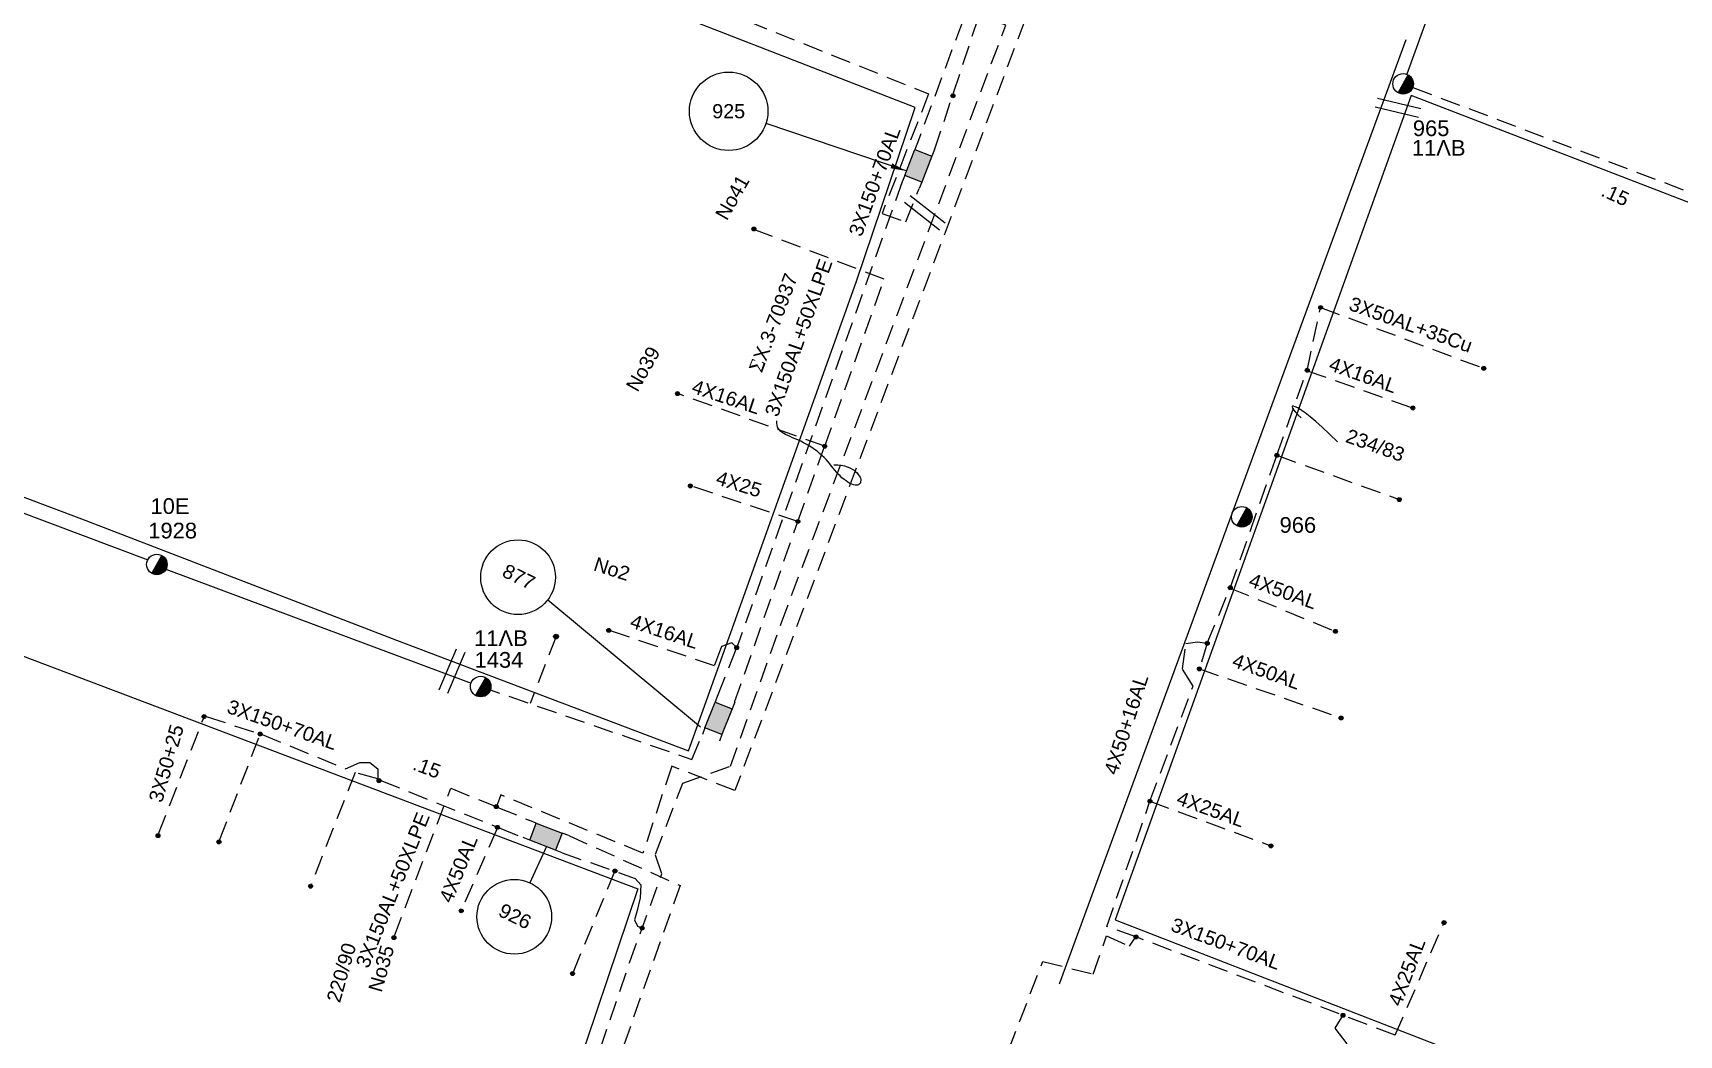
# Model space of a CAD drawing. Header units: millimetres. Extents: x 751 to 1825, y 358 to 872.
# Drawn here: x 1486.5 to 1591.4, y 634.6 to 698.5 of the extents above; entities that cross this region are included whole.
import ezdxf

# ---------------------------------------------------------------- set-up
doc = ezdxf.new("R2010")
doc.units = ezdxf.units.MM
doc.linetypes.add('DASHED', pattern=[19.05, 12.7, -6.35])
for name, color, linetype in [('Link Box 4 Διευθύνσεων', 7, 'Continuous'), ('Άγνωστα', 7, 'Continuous'), ('Γυμνά εναέρια ΧΤ (3Φ)   3x50+35CU', 7, 'Continuous'), ('Γυμνά εναέρια ΧΤ και ΦΟΠ (3Φ)   4x50+16AL', 7, 'Continuous'), ('Επιγραφές - Σχήματα', 7, 'Continuous'), ('Καλώδια ΧΤ   3x150+50AL', 7, 'DASHED'), ('Καλώδια ΧΤ   3x150AL+50XLPE', 7, 'DASHED'), ('Στύλος ΦΜ', 7, 'Continuous'), ('Στύλος ΦΜ @ 1', 7, 'Continuous'), ('Συνδέσεις', 7, 'Continuous'), ('Τομή', 7, 'Continuous'), ('Υπόβαθρο ΔΕΗ', 7, 'Continuous'), ('Υπόγεια Καλώδια Δικτύου ΧΤ   .075', 7, 'DASHED'), ('Υπόγεια Καλώδια Δικτύου ΧΤ   .15', 7, 'DASHED'), ('Υπόγεια καλώδια Δικτύου ΧΤ και Παρ. ΧΤ - 3X150+70 AL', 7, 'DASHED'), ('Υπόγεια καλώδια Παροχών ΧΤ   4x16AL', 7, 'DASHED'), ('Υπόγεια καλώδια Παροχών ΧΤ   4x25', 7, 'DASHED'), ('Υπόγεια καλώδια Παροχών ΧΤ   4x50AL', 7, 'DASHED')]:
    doc.layers.add(name, color=color, linetype=linetype)
doc.styles.get("Standard").update_dxf_attribs({"font": 'arial.ttf'})
doc.linetypes.add('SYN_LINE', pattern='A,0.5,-0.0001,["/\\/\\/\\/",Standard,S=0.1,R=0,X=0,Y=-0.05],-0.25', length=0.7501)
doc.dimstyles.new('ISO-25', dxfattribs={"dimtxt": 2.5, "dimasz": 2.5, "dimexe": 1.25, "dimexo": 0.625, "dimtad": 1, "dimtxsty": 'Standard', "dimcen": 2.5, "dimadec": 0, "dimazin": 0, "dimtfac": 1, "dimtmove": 0, "dimatfit": 3, "dimfxl": 1, "dimarcsym": 0})

# ---------------------------------------------------------------- blocks, each defined once
blk = doc.blocks.new('ΥΠΑΡΧΩΝ ΤΣΙΜΕΝΤΕΝΙΟΣ ΣΤΥΛΟΣ')
at = {"layer": 'Στύλος ΦΜ'}
blk.add_hatch(color=256, dxfattribs=at).paths.add_polyline_path([(-1.29, -2.28, 0.574793), (2.62, 0, 0.268822), (1.3, 2.27)])
blk.add_line((-1.29, -2.28), (1.3, 2.27), dxfattribs=at)
blk.add_circle((0, 0), 2.62, dxfattribs=at)
at = {"layer": 'Στύλος ΦΜ', "flags": 4}
for tag, p in [('ΑΡΙΘΜΟΣ', (-4.68, 8.05)), ('ΤΥΠΟΣ', (-4.91, 3.03))]:
    blk.add_attdef(tag, p, '', height=4, dxfattribs=at)
blk = doc.blocks.new('LINK BOX 4 ΑΝΑΧΩΡΗΣΕΩΝ')
at = {"layer": 'Link Box 4 Διευθύνσεων', "ltscale": 40}
blk.add_hatch(color=256, dxfattribs=at).paths.add_polyline_path([(-3.54, 0), (-3.54, -4.67), (3.54, -4.67), (3.54, 0)])
for p, q in [((-3.54, 0), (-5.33, 0)), ((5.33, 0), (3.54, 0)), ((-3.54, -4.67), (-5.33, -4.67)), ((5.33, -4.67), (3.54, -4.67))]:
    blk.add_line(p, q, dxfattribs=at)
blk.add_lwpolyline([(-3.54, -4.67), (-3.54, 0), (3.54, 0), (3.54, -4.67)], close=True, dxfattribs=at)
blk = doc.blocks.new('ΤΟΜΗ')
at = {"layer": 'Τομή', "ltscale": 40}
for p, q in [((-5.68, 0), (5.68, 0)), ((5.68, -2.33), (-5.68, -2.33))]:
    blk.add_line(p, q, dxfattribs=at)
blk = doc.blocks.new('_ΣΥΝΔΕΣΗ')
at = {"layer": 'Συνδέσεις', "linetype": 'SYN_LINE', "ltscale": 40}
blk.add_hatch(color=256, dxfattribs=at).paths.add_polyline_path([(0.5, -0.01, 1), (-0.5, -0.01, 1)])
at = {"layer": 'Συνδέσεις'}
blk.add_circle((0, -0.01), 0.5, dxfattribs=at)

msp = doc.modelspace()

# ---------------------------------------------------------------- linework, layer by layer
at = {"layer": 'Άγνωστα', "color": 87, "linetype": 'DASHED', "ltscale": 0.1}
msp.add_line((1519.84, 660.03), (1518.19, 655.75), dxfattribs=at)
at = {"layer": 'Άγνωστα', "color": 85, "linetype": 'DASHED', "ltscale": 0.1}
msp.add_lwpolyline([(1543.96, 691.05), (1547.25, 700.96), (1548.05, 701.31), (1549.3, 705.12)], dxfattribs=at)
at = {"layer": 'Άγνωστα', "color": 87, "linetype": 'DASHED', "ltscale": 0.1}
for points in [[(1541.9, 689), (1531.35, 659.32)], [(1531.22, 655.84), (1535.25, 667.36), (1536.96, 672.16), (1540.75, 682.8), (1532.45, 685.97)], [(1515.04, 656.84), (1528.49, 652.2), (1529.17, 653.79)]]:
    msp.add_lwpolyline(points, dxfattribs=at)
at = {"layer": 'Άγνωστα', "color": 6, "linetype": 'DASHED', "ltscale": 0.1}
for points in [[(1561.33, 659.6), (1562.79, 663.12), (1565.77, 671.58), (1567.69, 676.97), (1568.55, 681)], [(1565.77, 671.58), (1573.57, 668.76)]]:
    msp.add_lwpolyline(points, dxfattribs=at)
at = {"layer": 'Άγνωστα', "color": 1, "linetype": 'DASHED', "lineweight": -2, "ltscale": 0.1}
for points in [[(1494.52, 647.46), (1497.38, 654.81)], [(1498.41, 647.05), (1500.99, 653.82)], [(1508.48, 650.95), (1507.04, 651.36), (1504.24, 644.23)]]:
    msp.add_lwpolyline(points, dxfattribs=at)
at = {"layer": 'Άγνωστα', "color": 1, "linetype": 'DASHED', "ltscale": 0.1}
for points in [[(1520.23, 646.25), (1524.89, 644.61), (1525.24, 644.21), (1525.2, 643.38), (1525.01, 642.57), (1524.83, 641.98), (1525.03, 641.56), (1525.33, 641.45)], [(1523.59, 645.09), (1520.89, 638.55)]]:
    msp.add_lwpolyline(points, dxfattribs=at)
at = {"layer": 'Γυμνά εναέρια ΧΤ (3Φ)   3x50+35CU', "color": 6, "linetype": 'DASHED', "ltscale": 0.1}
msp.add_lwpolyline([(1568.55, 681), (1578.95, 677.12)], dxfattribs=at)
at = {"layer": 'Γυμνά εναέρια ΧΤ και ΦΟΠ (3Φ)   4x50+16AL', "color": 30, "ltscale": 0.1}
msp.add_lwpolyline([(1582.79, 720.03), (1574.04, 695.86)], dxfattribs=at)
at = {"layer": 'Γυμνά εναέρια ΧΤ και ΦΟΠ (3Φ)   4x50+16AL', "color": 5, "ltscale": 0.1}
msp.add_lwpolyline([(1551.91, 637.89), (1574.01, 698.07)], dxfattribs=at)
at = {"layer": 'Γυμνά εναέρια ΧΤ και ΦΟΠ (3Φ)   4x50+16AL', "color": 27, "lineweight": -2, "ltscale": 0.1}
for points in [[(1474.68, 672.12), (1493.83, 664.92)], [(1494.99, 664.32), (1514.43, 657.06)]]:
    msp.add_lwpolyline(points, dxfattribs=at)
at = {"layer": 'Επιγραφές - Σχήματα', "ltscale": 0.1}
msp.add_lwpolyline([(1537.53, 670.96), (1537.79, 670.96), (1538.01, 670.94), (1538.22, 670.9), (1538.4, 670.85), (1538.56, 670.78), (1538.71, 670.7), (1538.83, 670.62), (1538.94, 670.53), (1539.03, 670.45), (1539.1, 670.36), (1539.16, 670.27), (1539.21, 670.19), (1539.24, 670.11), (1539.26, 670.04), (1539.26, 669.96), (1539.25, 669.9), (1539.24, 669.83), (1539.21, 669.78), (1539.16, 669.73), (1539.11, 669.7), (1539.05, 669.68), (1538.97, 669.67), (1538.89, 669.67), (1538.79, 669.69), (1538.68, 669.73), (1538.57, 669.79), (1538.44, 669.86), (1538.32, 669.94), (1538.19, 670.04), (1538.06, 670.14), (1537.94, 670.26), (1537.82, 670.38), (1537.71, 670.5), (1537.6, 670.63), (1537.49, 670.76), (1537.39, 670.89), (1537.28, 671.03), (1537.17, 671.17), (1537.05, 671.3), (1536.92, 671.44), (1536.78, 671.57), (1536.63, 671.7), (1536.47, 671.83), (1536.31, 671.95), (1536.14, 672.07), (1535.96, 672.18), (1535.78, 672.29), (1535.61, 672.38), (1535.43, 672.47), (1535.25, 672.56), (1535.08, 672.63), (1534.91, 672.7), (1534.76, 672.77), (1534.61, 672.84), (1534.47, 672.9), (1534.35, 672.97), (1534.24, 673.04), (1534.15, 673.11), (1534.07, 673.19), (1534.01, 673.27), (1533.96, 673.38), (1533.93, 673.49), (1533.91, 673.62), (1533.91, 673.78)], dxfattribs=at)
at = {"layer": 'Επιγραφές - Σχήματα', "lineweight": -2, "ltscale": 0.1}
for points in [[(1519.31, 662.36), (1529.05, 654.28)], [(1519.23, 646.64), (1518.15, 644.3)]]:
    msp.add_lwpolyline(points, dxfattribs=at)
at = {"layer": 'Επιγραφές - Σχήματα', "ltscale": 0.1}
for centre, radius in [((1530.84, 693.5), 2.5), ((1517.42, 663.81), 2.38), ((1517.18, 642.17), 2.38)]:
    msp.add_circle(centre, radius, dxfattribs=at)
at = {"layer": 'Καλώδια ΧΤ   3x150+50AL', "color": 6, "linetype": 'DASHED', "ltscale": 0.1}
msp.add_lwpolyline([(1569.98, 635.89), (1569.46, 635.08), (1570.36, 633.89), (1571.08, 633.3), (1614.58, 616.08), (1616.15, 619.91), (1623.72, 617.3), (1623.01, 615.49), (1621.32, 611.14), (1641.45, 603.46), (1643.96, 609.69)], dxfattribs=at)
at = {"layer": 'Καλώδια ΧΤ   3x150AL+50XLPE', "color": 30, "linetype": 'DASHED', "lineweight": -2, "ltscale": 0.1}
msp.add_lwpolyline([(1498.24, 711.42), (1498.67, 712.14), (1521.47, 703.5), (1543.58, 694.61), (1540.61, 686.99), (1542.12, 686.45), (1542.98, 688.57)], dxfattribs=at)
at = {"layer": 'Καλώδια ΧΤ   3x150AL+50XLPE', "color": 173, "linetype": 'DASHED', "ltscale": 0.1}
msp.add_lwpolyline([(1530.59, 711.52), (1529.06, 707.18), (1549.71, 699.28), (1531.24, 650.21), (1527.21, 651.77), (1525.38, 646.22), (1516.33, 649.93), (1516.33, 649.93), (1516.33, 649.93), (1516.08, 649.3)], dxfattribs=at)
at = {"layer": 'Καλώδια ΧΤ   3x150AL+50XLPE', "color": 85, "linetype": 'DASHED', "ltscale": 0.1}
msp.add_lwpolyline([(1528.85, 712.14), (1526.75, 706.44), (1545.73, 699.2), (1542.87, 691.48)], dxfattribs=at)
at = {"layer": 'Καλώδια ΧΤ   3x150AL+50XLPE', "color": 173, "linetype": 'DASHED', "lineweight": -2, "ltscale": 0.1}
for points in [[(1509.55, 640.96), (1513.14, 650.37), (1515.91, 649.23)], [(1516.14, 649.14), (1518.17, 648.31)]]:
    msp.add_lwpolyline(points, dxfattribs=at)
at = {"layer": 'Καλώδια ΧΤ   3x150AL+50XLPE', "color": 27, "linetype": 'DASHED', "lineweight": -2, "ltscale": 0.1}
msp.add_lwpolyline([(1520.65, 647.34), (1527.75, 644.16), (1522.15, 628.32), (1518.16, 615.68), (1510.42, 593), (1526.32, 587), (1538.99, 581.98), (1543.52, 580.24), (1542.63, 577.5)], dxfattribs=at)
at = {"layer": 'Υπόβαθρο ΔΕΗ', "lineweight": -2, "ltscale": 0.1}
for points in [[(1453.06, 727.67), (1437.28, 687.28), (1459.46, 678.87), (1489.61, 667.52), (1509.68, 659.8), (1528.29, 652.74), (1538.97, 682.62), (1542.72, 693.75), (1506.19, 707.96), (1479.49, 717.45), (1459.78, 725.21), (1453.06, 727.67)], [(1433.55, 622.79), (1439.73, 640.33), (1427.01, 660.09), (1433.71, 678.27), (1478.48, 661.59), (1525.05, 643.96), (1508.16, 593.84), (1434.02, 622.27), (1433.61, 622.45), (1433.57, 622.6), (1433.55, 622.79)]]:
    msp.add_lwpolyline(points, dxfattribs=at)
at = {"layer": 'Υπόβαθρο ΔΕΗ', "ltscale": 0.1}
msp.add_lwpolyline([(1614.52, 619.04), (1634.21, 671.42), (1574.32, 694.5), (1555.46, 641.98), (1614.52, 619.04)], dxfattribs=at)
msp.add_open_spline([(1569.64, 672.43), (1566.74, 675.31), (1566.1, 675.02), (1567.32, 673.97)], degree=3, dxfattribs=at)
at = {"layer": 'Υπόγεια Καλώδια Δικτύου ΧΤ   .075', "color": 1, "linetype": 'DASHED', "ltscale": 0.1}
msp.add_lwpolyline([(1512.25, 601.37), (1512.11, 602.11), (1516.85, 615.87), (1522.06, 631.99), (1524.54, 639.3), (1526.59, 644.9), (1526.17, 646.15), (1527.91, 650.68), (1530.95, 651.76), (1534.18, 660.85), (1548.5, 698.98), (1528.21, 706.9), (1530.01, 711.73)], dxfattribs=at)
at = {"layer": 'Υπόγεια Καλώδια Δικτύου ΧΤ   .15', "color": 30, "linetype": 'DASHED', "ltscale": 0.1}
msp.add_lwpolyline([(1574.43, 695.02), (1604.79, 683.53)], dxfattribs=at)
at = {"layer": 'Υπόγεια Καλώδια Δικτύου ΧΤ   .15', "color": 1, "linetype": 'DASHED', "lineweight": -2, "ltscale": 0.1}
for points in [[(1508.68, 650.85), (1516, 647.92)], [(1516.22, 647.83), (1517.74, 647.22)]]:
    msp.add_lwpolyline(points, dxfattribs=at)
at = {"layer": 'Υπόγεια καλώδια Δικτύου ΧΤ και Παρ. ΧΤ - 3X150+70 AL', "color": 6, "linetype": 'DASHED', "ltscale": 0.1}
for points in [[(1573.31, 634.63), (1556.79, 640.89), (1554.94, 641.55), (1557.68, 649.54), (1560.43, 656.87), (1559.75, 657.97), (1559.97, 659.59), (1560.72, 659.7), (1561.33, 659.6)], [(1547.99, 631.93), (1550.86, 639.32), (1554.06, 638.52), (1554.92, 640.95), (1556.37, 640.3), (1556.79, 640.89)]]:
    msp.add_lwpolyline(points, dxfattribs=at)
at = {"layer": 'Υπόγεια καλώδια Δικτύου ΧΤ και Παρ. ΧΤ - 3X150+70 AL', "color": 1, "linetype": 'DASHED', "lineweight": -2, "ltscale": 0.1}
for points in [[(1497.55, 654.93), (1500.87, 653.86)], [(1501.11, 653.78), (1506.43, 651.6), (1507.35, 652.01), (1507.98, 652.01), (1508.48, 651.59), (1508.48, 651.24), (1508.48, 650.95)]]:
    msp.add_lwpolyline(points, dxfattribs=at)
at = {"layer": 'Υπόγεια καλώδια Παροχών ΧΤ   4x16AL', "color": 6, "linetype": 'DASHED', "ltscale": 0.1}
msp.add_lwpolyline([(1567.69, 676.97), (1574.43, 674.6)], dxfattribs=at)
at = {"layer": 'Υπόγεια καλώδια Παροχών ΧΤ   4x16AL', "color": 85, "linetype": 'DASHED', "ltscale": 0.1}
msp.add_lwpolyline([(1536.96, 672.16), (1527.58, 675.51)], dxfattribs=at)
at = {"layer": 'Υπόγεια καλώδια Παροχών ΧΤ   4x16AL', "color": 87, "linetype": 'DASHED', "ltscale": 0.1}
msp.add_lwpolyline([(1530.14, 656.27), (1531.35, 659.32), (1531.04, 659.62), (1530.39, 659.39), (1529.93, 658.16), (1523.2, 660.42)], dxfattribs=at)
at = {"layer": 'Υπόγεια καλώδια Παροχών ΧΤ   4x25', "color": 85, "linetype": 'DASHED', "ltscale": 0.1}
msp.add_lwpolyline([(1535.25, 667.36), (1528.4, 669.63)], dxfattribs=at)
at = {"layer": 'Υπόγεια καλώδια Παροχών ΧΤ   4x25', "color": 6, "linetype": 'DASHED', "ltscale": 0.1}
for points in [[(1557.68, 649.54), (1565.39, 646.69)], [(1573.31, 634.63), (1576.42, 641.8)]]:
    msp.add_lwpolyline(points, dxfattribs=at)
at = {"layer": 'Υπόγεια καλώδια Παροχών ΧΤ   4x50AL', "color": 6, "linetype": 'DASHED', "ltscale": 0.1}
for points in [[(1562.79, 663.12), (1569.5, 660.36)], [(1561.33, 659.6), (1560.83, 657.97), (1569.86, 654.84)]]:
    msp.add_lwpolyline(points, dxfattribs=at)
at = {"layer": 'Υπόγεια καλώδια Παροχών ΧΤ   4x50AL', "color": 1, "linetype": 'DASHED', "lineweight": -2, "ltscale": 0.1}
msp.add_lwpolyline([(1516.06, 647.75), (1513.8, 642.55)], dxfattribs=at)

# ---------------------------------------------------------------- block references
at = {"layer": 'Link Box 4 Διευθύνσεων', "ltscale": 0.1}
for p, xscale, yscale, zscale, rotation in [((1542.38, 690.24), 0.2499999999998828, 0.2499999999998828, 0.2499999999998828, 68.60580254677534), ((1529.65, 655.03), 0.2499999999998828, 0.2499999999998828, 0.2499999999998828, 68.60580254677534), ((1519.41, 647.82), 0.2499999999998895, 0.2499999999998895, 0.2499999999998895, 338.8018678791198)]:
    msp.add_blockref('LINK BOX 4 ΑΝΑΧΩΡΗΣΕΩΝ', p, dxfattribs=dict(at, xscale=xscale, yscale=yscale, zscale=zscale, rotation=rotation))
at = {"layer": 'Άγνωστα', "ltscale": 0.1, "xscale": 0.25, "yscale": 0.25, "zscale": 0.25}
for p in [(1497.42, 654.93), (1494.48, 647.34)]:
    msp.add_blockref('_ΣΥΝΔΕΣΗ', p, dxfattribs=at)
at = {"layer": 'Καλώδια ΧΤ   3x150AL+50XLPE', "linetype": 'DASHED', "ltscale": 0.1, "xscale": 0.25, "yscale": 0.25, "zscale": 0.25}
msp.add_blockref('_ΣΥΝΔΕΣΗ', (1509.51, 640.84), dxfattribs=at)
at = {"layer": 'Στύλος ΦΜ @ 1', "ltscale": 0.1}
ref = msp.add_blockref('ΥΠΑΡΧΩΝ ΤΣΙΜΕΝΤΕΝΙΟΣ ΣΤΥΛΟΣ', (1573.81, 695.25), dxfattribs=dict(at, xscale=0.25, yscale=0.25, zscale=0.25))
ref.add_attrib('ΤΥΠΟΣ', '11ΛB', (1574.37, 690.67), dxfattribs={"layer": 'Στύλος ΦΜ', "height": 1, "flags": 4})
ref.add_attrib('ΑΡΙΘΜΟΣ', '965', (1574.43, 691.92), dxfattribs={"layer": 'Στύλος ΦΜ', "height": 1, "flags": 4})
ref = msp.add_blockref('ΥΠΑΡΧΩΝ ΤΣΙΜΕΝΤΕΝΙΟΣ ΣΤΥΛΟΣ', (1494.41, 664.62), dxfattribs=dict(at, xscale=0.25, yscale=0.25, zscale=0.25))
ref.add_attrib('ΤΥΠΟΣ', '10E', (1494, 667.84), dxfattribs={"layer": 'Στύλος ΦΜ', "height": 1, "flags": 4})
ref.add_attrib('ΑΡΙΘΜΟΣ', '1928', (1493.86, 666.28), dxfattribs={"layer": 'Στύλος ΦΜ', "height": 1, "flags": 4})
ref = msp.add_blockref('ΥΠΑΡΧΩΝ ΤΣΙΜΕΝΤΕΝΙΟΣ ΣΤΥΛΟΣ', (1563.53, 667.66), dxfattribs=dict(at, xscale=0.25, yscale=0.25, zscale=0.25))
ref.add_attrib('ΑΡΙΘΜΟΣ', '966', (1565.94, 666.64), dxfattribs={"layer": 'Στύλος ΦΜ', "height": 1, "flags": 4})
ref = msp.add_blockref('ΥΠΑΡΧΩΝ ΤΣΙΜΕΝΤΕΝΙΟΣ ΣΤΥΛΟΣ', (1515.04, 656.84), dxfattribs=dict(at, xscale=0.25, yscale=0.25, zscale=0.25))
ref.add_attrib('ΤΥΠΟΣ', '11ΛB', (1514.62, 659.42), dxfattribs={"layer": 'Στύλος ΦΜ', "height": 1, "flags": 4})
ref.add_attrib('ΑΡΙΘΜΟΣ', '1434', (1514.65, 658.04), dxfattribs={"layer": 'Στύλος ΦΜ', "height": 1, "flags": 4})
at = {"layer": 'Συνδέσεις', "ltscale": 0.1, "xscale": 0.25, "yscale": 0.25, "zscale": 0.25}
for p in [(1545.13, 694.49), (1532.45, 686), (1568.55, 681), (1567.7, 677), (1578.95, 677.12), (1527.58, 675.51), (1574.43, 674.6), (1536.96, 672.16), (1565.77, 671.58), (1528.4, 669.63), (1573.57, 668.76), (1535.25, 667.36), (1562.8, 663.14), (1523.2, 660.42), (1561.33, 659.6), (1569.5, 660.36), (1531.35, 659.32), (1560.83, 657.97), (1569.86, 654.84), (1500.99, 653.82), (1508.56, 650.85), (1516.03, 649.19), (1557.68, 649.54), (1498.36, 646.94), (1565.39, 646.69), (1523.59, 645.09), (1504.2, 644.12), (1576.42, 641.8), (1525.33, 641.45), (1556.79, 640.89), (1569.98, 635.89)]:
    msp.add_blockref('_ΣΥΝΔΕΣΗ', p, dxfattribs=at)
at = {"layer": 'Συνδέσεις', "xscale": 0.3, "yscale": 0.3, "zscale": 0.345700799648589}
msp.add_blockref('_ΣΥΝΔΕΣΗ', (1519.84, 660.03), dxfattribs=at)
at = {"layer": 'Τομή', "ltscale": 0.1}
for p, xscale, yscale, zscale, rotation in [((1573.55, 694), 0.2499999999999464, 0.2499999999999464, 0.2499999999999464, 346.458711005524), ((1543.52, 687.26), 0.2500000000000411, 0.2500000000000411, 0.2500000000000411, 321.914704164424), ((1512.95, 657.94), 0.250000000000015, 0.250000000000015, 0.250000000000015, 67.02607255037289)]:
    msp.add_blockref('ΤΟΜΗ', p, dxfattribs=dict(at, xscale=xscale, yscale=yscale, zscale=zscale, rotation=rotation))
at = {"layer": 'Υπόγεια καλώδια Παροχών ΧΤ   4x50AL', "linetype": 'DASHED', "ltscale": 0.1, "xscale": 0.25, "yscale": 0.25, "zscale": 0.25}
for p in [(1516.11, 647.87), (1513.8, 642.55), (1520.89, 638.55)]:
    msp.add_blockref('_ΣΥΝΔΕΣΗ', p, dxfattribs=at)

# ---------------------------------------------------------------- texts
at = {"layer": 'Άγνωστα', "color": 7, "ltscale": 0.1, "insert": (1493.87, 649.64), "char_height": 0.9, "width": 84.1859, "attachment_point": 1, "rotation": 73.8635}
msp.add_mtext('3X50+25', dxfattribs=at)
at = {"layer": 'Γυμνά εναέρια ΧΤ (3Φ)   3x50+35CU', "color": 7, "ltscale": 0.1, "insert": (1570.59, 681.71), "char_height": 0.9, "width": 84.1859, "attachment_point": 1, "rotation": 340.3446}
msp.add_mtext('3X50AL+35Cu', dxfattribs=at)
at = {"layer": 'Γυμνά εναέρια ΧΤ και ΦΟΠ (3Φ)   4x50+16AL', "color": 7, "ltscale": 0.1, "insert": (1554.73, 651.42), "char_height": 0.9, "width": 84.1859, "attachment_point": 1, "rotation": 72.3031}
msp.add_mtext('4X50+16AL', dxfattribs=at)
at = {"layer": 'Επιγραφές - Σχήματα', "color": 7, "ltscale": 0.1, "insert": (1530.84, 693.5), "char_height": 0.9, "width": 2.0723, "attachment_point": 5}
msp.add_mtext('925', dxfattribs=at)
at = {"layer": 'Επιγραφές - Σχήματα', "ltscale": 0.1, "char_height": 0.9, "width": 8.5591, "attachment_point": 5}
for s, insert, rotation in [('No41', (1531.08, 688.01), 60.4157), ('{\\fTimes New Roman|b0|i0|c0|p0;Σ}X.3-70937', (1533.69, 680.02), 69.3934), ('No39', (1525.39, 677.08), 60.4157), ('No2', (1523.4, 664.33), 342.314)]:
    msp.add_mtext(s, dxfattribs=dict(at, insert=insert, rotation=rotation))
at = {"layer": 'Επιγραφές - Σχήματα', "ltscale": 0.1, "char_height": 0.9, "attachment_point": 5}
for s, insert, rotation in [('877', (1517.47, 663.83), 333.8544), ('926', (1517.23, 642.2), 333.8544), ('220/90', (1506.17, 638.61), 74.1108), ('No35', (1508.71, 638.87), 74.1108)]:
    msp.add_mtext(s, dxfattribs=dict(at, insert=insert, rotation=rotation))
at = {"layer": 'Καλώδια ΧΤ   3x150AL+50XLPE', "color": 7, "linetype": 'DASHED', "ltscale": 0.1, "char_height": 0.9, "width": 13.9242, "attachment_point": 5}
for insert, rotation in [((1535.3, 679.07), 70.5448), ((1509.44, 643.87), 68.0094)]:
    msp.add_mtext('3X150AL+50XLPE', dxfattribs=dict(at, insert=insert, rotation=rotation))
at = {"layer": 'Υπόγεια Καλώδια Δικτύου ΧΤ   .15', "color": 7, "linetype": 'DASHED', "ltscale": 0.1, "char_height": 0.9, "width": 84.1859, "attachment_point": 1}
for insert, rotation in [((1586.73, 688.96), 335.4197), ((1510.96, 652.41), 339.4593)]:
    msp.add_mtext('.15', dxfattribs=dict(at, insert=insert, rotation=rotation))
at = {"layer": 'Υπόγεια καλώδια Δικτύου ΧΤ και Παρ. ΧΤ - 3X150+70 AL', "color": 7, "linetype": 'DASHED', "ltscale": 0.1, "char_height": 0.9, "width": 84.1859, "attachment_point": 1}
for insert, rotation in [((1538.46, 685.76), 69.9257), ((1499.1, 656.04), 340.7082), ((1559.25, 642.14), 339.7728)]:
    msp.add_mtext('3X150+70AL', dxfattribs=dict(at, insert=insert, rotation=rotation))
at = {"layer": 'Υπόγεια καλώδια Παροχών ΧΤ   4x16AL', "color": 7, "linetype": 'DASHED', "ltscale": 0.1, "char_height": 0.9, "width": 84.1859, "attachment_point": 1}
for s, insert, rotation in [('4X16AL', (1569.31, 677.87), 340.2984), ('4X16AL', (1528.7, 676.43), 341.6999), ('234/83', (1570.38, 673.29), 340.2984), ('4X16AL', (1524.77, 661.48), 341.6999)]:
    msp.add_mtext(s, dxfattribs=dict(at, insert=insert, rotation=rotation))
at = {"layer": 'Υπόγεια καλώδια Παροχών ΧΤ   4x25', "color": 7, "linetype": 'DASHED', "ltscale": 0.1, "char_height": 0.9, "width": 84.1859, "attachment_point": 1}
for s, insert, rotation in [('4X25', (1530.23, 670.61), 342.6614), ('4X25AL', (1559.61, 650.21), 340.2292), ('4X25AL', (1572.83, 636.72), 69.2359)]:
    msp.add_mtext(s, dxfattribs=dict(at, insert=insert, rotation=rotation))
at = {"layer": 'Υπόγεια καλώδια Παροχών ΧΤ   4x50AL', "color": 7, "linetype": 'DASHED', "ltscale": 0.1, "char_height": 0.9, "width": 84.1859, "attachment_point": 1}
for insert, rotation in [((1564.21, 664.1), 340.3446), ((1563.15, 658.98), 340.3446), ((1512.36, 643.32), 67.9476)]:
    msp.add_mtext('4X50AL', dxfattribs=dict(at, insert=insert, rotation=rotation))

# ---------------------------------------------------------------- leaders
at = {"layer": 'Επιγραφές - Σχήματα', "ltscale": 0.1}
msp.add_leader([(1542.15, 689.7), (1533.22, 692.73)], dimstyle='ISO-25', override={"dimasz": 1, "dimgap": 0.625, "dimtad": 0}, dxfattribs=at)

doc.saveas('drawing.dxf')
